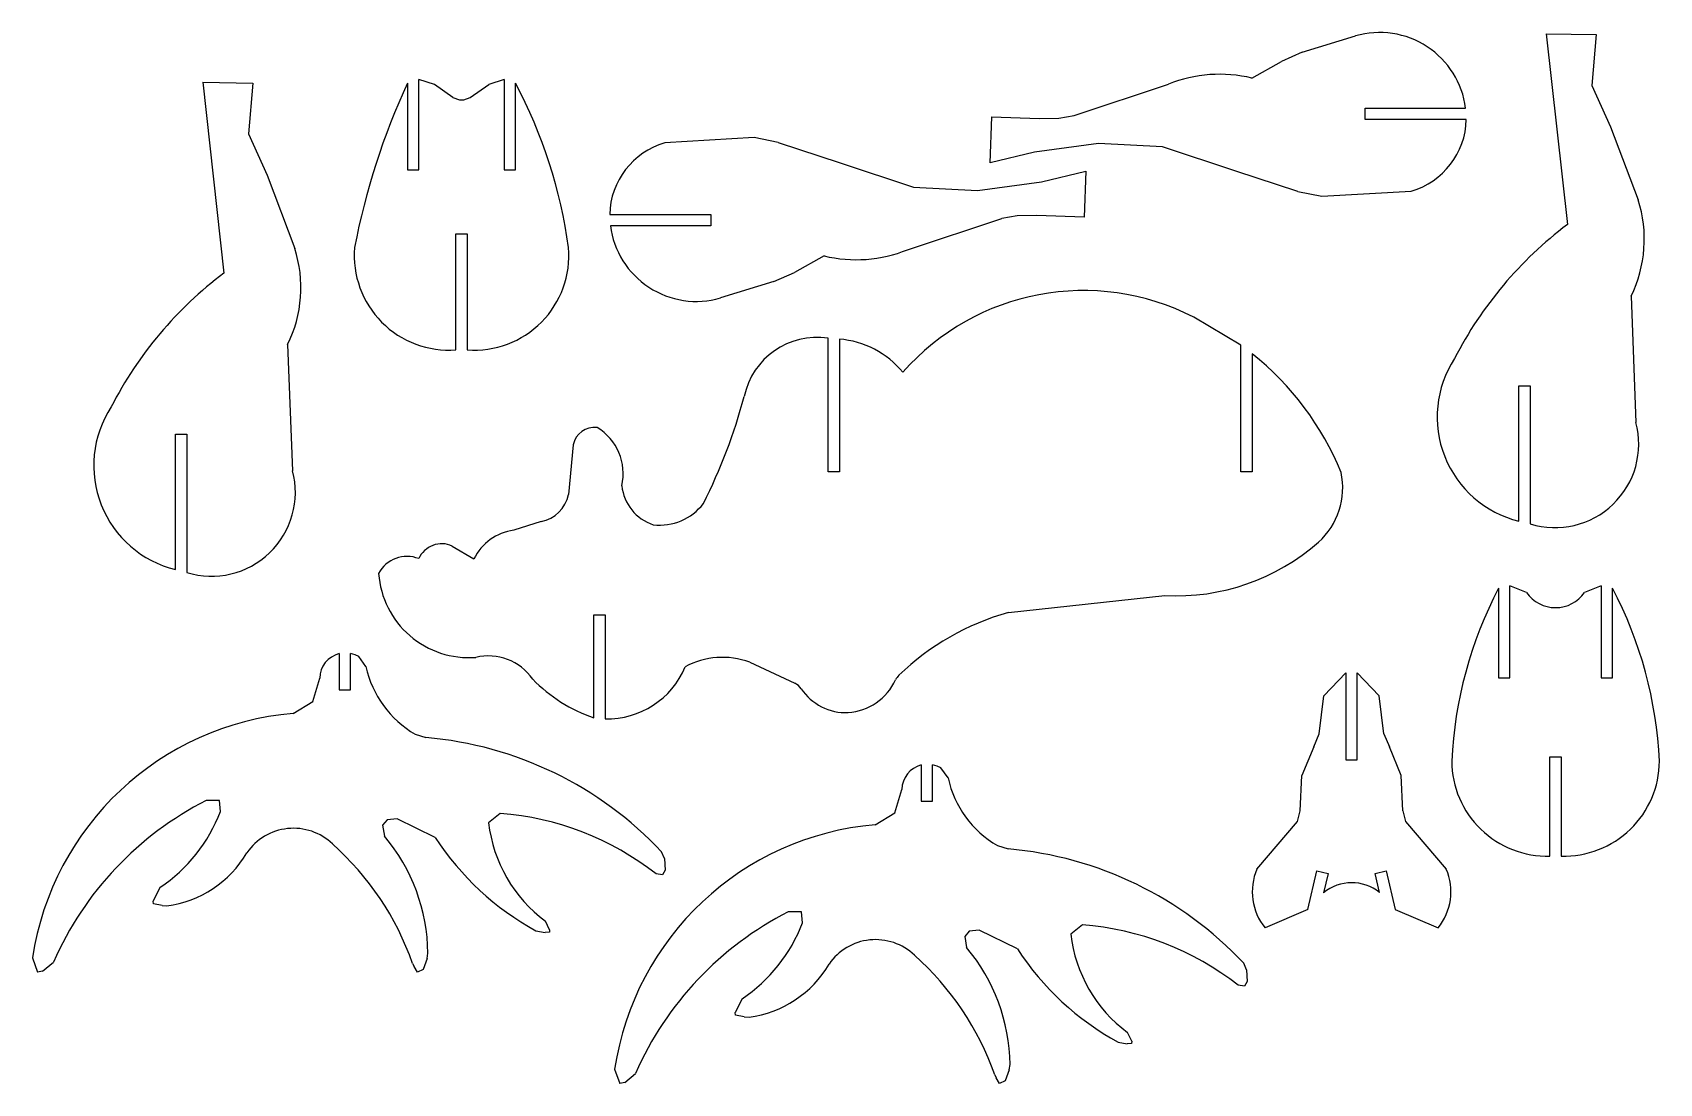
# Model space of a CAD drawing. Extents: x 0 to 316, y 0 to 204.
import ezdxf

# ---------------------------------------------------------------- set-up
doc = ezdxf.new("R2010")
doc.units = 0
doc.layers.get('0').update_dxf_attribs({"linetype": 'CONTINUOUS'})

msp = doc.modelspace()

# ---------------------------------------------------------------- linework, layer by layer
for p, q in [((246.37528, 200.02614), (256.71292, 203.19854)), ((293.69814, 203.63706), (297.81645, 166.60682)), ((293.69814, 203.63706), (303.41157, 203.46813)), ((303.41157, 203.46813), (302.56783, 193.59625)), ((246.37528, 200.02614), (242.32775, 198.27549)), ((236.62375, 195.01944), (242.32775, 198.27549)), ((33.04735, 194.22375), (37.16566, 157.19351)), ((33.04735, 194.22375), (42.76078, 194.05482)), ((42.76078, 194.05482), (41.91704, 184.18294)), ((72.8044, 194.0677), (72.8044, 177.21063)), ((78.01466, 193.7888), (75.0044, 194.75348)), ((75.0044, 177.21063), (75.0044, 194.75348)), ((81.5803, 191.24192), (78.01467, 193.7888)), ((84.9741, 191.24192), (88.53973, 193.7888)), ((91.55, 194.75348), (88.53974, 193.7888)), ((91.55, 194.75348), (91.55, 177.21063)), ((93.75, 177.21063), (93.75, 194.0677)), ((202.14233, 187.74438), (220.42375, 193.83819)), ((302.56782, 193.59625), (306.19595, 185.58063)), ((81.5803, 191.24192), (82.85902, 190.83213)), ((82.85902, 190.83213), (83.69538, 190.83213)), ((83.69538, 190.83213), (84.9741, 191.24192)), ((185.83, 178.56632), (186.1675, 187.51007)), ((186.1675, 187.51007), (195.36438, 187.17257)), ((195.36438, 187.17257), (199.13876, 187.23247)), ((199.13876, 187.23247), (202.14234, 187.74438)), ((258.59688, 186.99812), (258.59688, 189.19812)), ((258.59688, 189.19812), (278.08908, 189.19812)), ((278.20923, 186.99812), (258.59688, 186.99812)), ((41.91703, 184.18294), (45.54516, 176.16732)), ((140.07496, 183.47542), (122.72422, 182.44735)), ((144.73291, 182.53947), (140.07496, 183.47542)), ((306.19595, 185.58063), (311.55376, 171.40563)), ((144.73292, 182.53947), (156.72735, 178.59985)), ((194.43625, 180.67569), (185.83, 178.56632)), ((206.83938, 182.36319), (194.43625, 180.67569)), ((219.2425, 181.68819), (206.83938, 182.36319)), ((233.50188, 176.96319), (219.2425, 181.68819)), ((72.8044, 177.21063), (75.0044, 177.21063)), ((91.55, 177.21063), (93.75, 177.21063)), ((156.72735, 178.59985), (170.98673, 173.87485)), ((195.79298, 174.88735), (204.39923, 176.99672)), ((204.39923, 176.99672), (204.06173, 168.05297)), ((245.49631, 173.02357), (233.50188, 176.96319)), ((45.54516, 176.16732), (50.90297, 161.99232)), ((170.98673, 173.87485), (183.38985, 173.19985)), ((183.38985, 173.19985), (195.79298, 174.88735)), ((245.49632, 173.02357), (250.15427, 172.08762)), ((250.15427, 172.08762), (267.50501, 173.11569)), ((112.02, 168.56492), (131.63235, 168.56492)), ((131.63235, 168.56492), (131.63235, 166.36492)), ((169.80548, 161.72485), (188.0869, 167.81866)), ((191.09047, 168.33056), (188.08689, 167.81865)), ((194.86485, 168.39047), (191.09047, 168.33056)), ((204.06173, 168.05297), (194.86485, 168.39047)), ((82.1772, 142.29381), (82.1772, 164.83213)), ((82.1772, 164.83213), (84.3772, 164.83213)), ((84.3772, 164.83213), (84.3772, 142.30281)), ((131.63235, 166.36492), (112.14015, 166.36492)), ((153.60548, 160.5436), (147.90148, 157.28755)), ((143.85395, 155.5369), (133.51631, 152.3645)), ((143.85395, 155.5369), (147.90148, 157.28755)), ((310.18266, 152.73765), (311.13188, 128.24254)), ((234.46547, 143.23605), (225.335, 148.62438)), ((49.53187, 143.32434), (50.48109, 118.82923)), ((154.36993, 118.65875), (154.36993, 144.57028)), ((156.56993, 144.3919), (156.56993, 118.65875)), ((234.46547, 118.65875), (234.46547, 143.23605)), ((236.66547, 141.56364), (236.66547, 118.65875)), ((288.41079, 109.08787), (288.41079, 135.34028)), ((288.41079, 135.34028), (290.61079, 135.34028)), ((290.61079, 135.34028), (290.61079, 108.53331)), ((27.76, 125.92697), (29.96, 125.92697)), ((27.76, 99.67456), (27.76, 125.92697)), ((29.96, 125.92697), (29.96, 99.12)), ((104.91605, 123.87926), (103.9932, 114.26793)), ((156.56993, 118.65875), (154.36993, 118.65875)), ((236.66547, 118.65875), (234.46547, 118.65875)), ((98.71977, 108.99449), (93.386, 107.29413)), ((81.47563, 104.24313), (85.6775, 101.74563)), ((284.48602, 96.09896), (284.48602, 78.66186)), ((289.91897, 95.26146), (286.68601, 96.50346)), ((286.68602, 78.66186), (286.68602, 96.50346)), ((304.38393, 96.50346), (301.15097, 95.26146)), ((304.38392, 96.50346), (304.38392, 78.66186)), ((306.58392, 78.66186), (306.58392, 96.09896)), ((189.37015, 91.35485), (219.74517, 94.62439)), ((108.93656, 90.87817), (111.13656, 90.87817)), ((108.93656, 70.93306), (108.93656, 90.87817)), ((111.13656, 90.87817), (111.13656, 70.72817)), ((59.53659, 83.37329), (59.53659, 76.32169)), ((61.73659, 76.32169), (61.73659, 83.42501)), ((62.6366, 83.15397), (61.73659, 83.425)), ((63.33489, 82.80546), (62.63659, 83.15398)), ((64.72654, 80.86616), (63.3349, 82.80546)), ((139.178, 81.70893), (147.9411, 77.612)), ((254.85292, 79.63114), (250.58532, 75.1644)), ((254.85292, 79.63114), (254.85292, 62.74361)), ((261.32052, 75.1644), (257.05292, 79.63114)), ((257.05292, 62.74361), (257.05292, 79.63114)), ((54.38701, 74.07136), (55.75186, 78.60364)), ((59.53659, 76.32169), (61.73659, 76.32169)), ((284.48602, 78.66186), (286.68602, 78.66186)), ((304.38392, 78.66186), (306.58392, 78.66186)), ((50.60017, 71.783), (54.38702, 74.07136)), ((249.66347, 67.78959), (250.58532, 75.1644)), ((262.24237, 67.78959), (261.32052, 75.1644)), ((74.29159, 67.73789), (76.37067, 67.08323)), ((248.62546, 65.31023), (249.66347, 67.78959)), ((262.24237, 67.78959), (263.28038, 65.31023)), ((248.62546, 65.31023), (246.30043, 59.7177)), ((265.60541, 59.7177), (263.28038, 65.31023)), ((294.43497, 63.38146), (296.63497, 63.38146)), ((294.43497, 44.10803), (294.43497, 63.38146)), ((296.63497, 63.38146), (296.63497, 44.10803)), ((172.47659, 61.77329), (172.47659, 54.72169)), ((174.67659, 54.72169), (174.67659, 61.82501)), ((175.5766, 61.55397), (174.67659, 61.825)), ((176.27489, 61.20546), (175.57659, 61.55398)), ((177.66654, 59.26616), (176.2749, 61.20546)), ((254.85292, 62.74361), (257.05292, 62.74361)), ((167.32701, 52.47136), (168.69186, 57.00364)), ((246.00701, 52.86595), (246.30042, 59.7177)), ((265.89883, 52.86595), (265.60542, 59.7177)), ((36.29601, 54.86063), (33.73101, 54.86063)), ((36.49851, 52.76813), (36.29601, 54.86063)), ((172.47659, 54.72169), (174.67659, 54.72169)), ((68.81049, 51.14867), (67.94649, 50.07731)), ((70.78041, 51.32147), (68.81049, 51.14867)), ((78.17626, 47.69268), (70.78042, 51.32148)), ((90.78201, 52.34963), (88.51401, 50.56763)), ((163.54017, 50.183), (167.32702, 52.47136)), ((237.58212, 41.5548), (245.46432, 50.8054)), ((245.46432, 50.80541), (246.00701, 52.86595)), ((265.89883, 52.86595), (266.44152, 50.80541)), ((266.44152, 50.8054), (274.32372, 41.5548)), ((67.94649, 50.07731), (68.32665, 47.96915)), ((122.62733, 43.63684), (122.09033, 44.89477)), ((187.23159, 46.13789), (189.31067, 45.48323)), ((122.75001, 41.38763), (122.26401, 40.46963)), ((122.62733, 43.63684), (122.75001, 41.38763)), ((247.47705, 33.73727), (249.24202, 41.21434)), ((249.24202, 41.21434), (251.38318, 40.70892)), ((260.52266, 40.70892), (262.66382, 41.21434)), ((262.66382, 41.21434), (264.42879, 33.73727)), ((24.76062, 38.01106), (23.43971, 35.34531)), ((122.26401, 40.46963), (121.02201, 40.63163)), ((251.38318, 40.70892), (250.50094, 36.97143)), ((261.38964, 37.03608), (260.52266, 40.70892)), ((23.47101, 34.81313), (23.43971, 35.34531)), ((25.18212, 34.4923), (23.47101, 34.81313)), ((25.18212, 34.49229), (26.12071, 34.46581)), ((149.23601, 33.26063), (146.67101, 33.26063)), ((149.43851, 31.16813), (149.23601, 33.26063)), ((247.47705, 33.73727), (239.18052, 30.15)), ((264.42879, 33.73727), (272.72532, 30.15)), ((97.69602, 29.5939), (99.50307, 29.24418)), ((100.34001, 29.34563), (99.50307, 29.24418)), ((100.35572, 29.78527), (99.55121, 31.46097)), ((100.35572, 29.78526), (100.34001, 29.34563)), ((181.75049, 29.54867), (180.88649, 28.47731)), ((180.88649, 28.47731), (181.26665, 26.36915)), ((183.72041, 29.72147), (181.75049, 29.54867)), ((191.11626, 26.09268), (183.72042, 29.72148)), ((203.72201, 30.74963), (201.45401, 28.96763)), ((76.57047, 24.22893), (76.74297, 25.26821)), ((0.03339, 24.35798), (1.01351, 21.58509)), ((1.9901, 21.79739), (4.10058, 23.52486)), ((73.76892, 23.2587), (74.05451, 22.66542)), ((74.72039, 21.6), (74.05451, 22.66542)), ((75.81726, 22.10625), (74.72039, 21.6)), ((76.57047, 24.22892), (75.81726, 22.10625)), ((235.56733, 22.03684), (235.03033, 23.29477)), ((1.99009, 21.79739), (1.01351, 21.58509)), ((235.20401, 18.86963), (233.96201, 19.03163)), ((235.69001, 19.78763), (235.20401, 18.86963)), ((235.56733, 22.03684), (235.69001, 19.78763)), ((137.70062, 16.41106), (136.37971, 13.74531)), ((136.41101, 13.21313), (136.37971, 13.74531)), ((138.12212, 12.8923), (136.41101, 13.21313)), ((138.12212, 12.89229), (139.06071, 12.86581)), ((213.29572, 8.18527), (212.49121, 9.86097)), ((210.63602, 7.9939), (212.44307, 7.64418)), ((213.28001, 7.74563), (212.44307, 7.64418)), ((213.29572, 8.18526), (213.28001, 7.74563)), ((189.51047, 2.62893), (189.68297, 3.66821)), ((112.97339, 2.75798), (113.95351, -0.01491)), ((114.93009, 0.19739), (113.95351, -0.01491)), ((114.9301, 0.19739), (117.04058, 1.92486)), ((186.70892, 1.6587), (186.99451, 1.06542)), ((187.66039, 0), (186.99451, 1.06542)), ((188.75726, 0.50625), (187.66039, 0)), ((189.51047, 2.62892), (188.75726, 0.50625))]:
    msp.add_line(p, q)
for centre, radius, start, end in [((261.39589, 187.02958), 16.83346, 7.4015927, 106.1524522), ((230.35899, 169.25976), 26.51053, 76.3310199, 112.0098384), ((196.06182, 136.71697), 135.94667, 155.0477976, 169.2140277), ((7.58437, 148.67519), 97.39094, 7.9576676, 27.7804988), ((263.44749, 187.31231), 14.76508, 285.9503584, 358.7806576), ((126.78174, 168.25073), 14.76508, 105.9503584, 178.7806576), ((287.83239, 163.76355), 24.92198, 333.7418419, 17.8568648), ((128.83334, 168.53346), 16.83346, 187.4015927, 286.1524522), ((343.68926, 105.74624), 76.21235, 127.0066576, 152.7557222), ((27.1816, 154.35024), 24.92198, 333.7418419, 17.8568648), ((80.82962, 160.62142), 18.37708, 175.2032375, 274.2052399), ((85.73609, 160.61852), 18.36605, 265.7568517, 4.8086998), ((159.87024, 186.30328), 26.51053, 256.3310199, 292.0098384), ((83.03847, 96.33293), 76.21235, 127.0066576, 152.7557222), ((203.94893, 107.13638), 46.67567, 62.7299792, 138.6515729), ((152.22725, 130.30438), 14.42591, 81.4582562, 168.2086117), ((155.00681, 126.31924), 18.14014, 39.9692544, 85.056743), ((200.92415, 96.8305), 57.25815, 22.2544425, 51.375504), ((293.35003, 129.28347), 20.79083, 146.9074557, 256.2569446), ((32.60236, 161.55531), 109.23381, 333.3080187, 344.9830468), ((32.69924, 119.87016), 20.79083, 146.9074557, 256.2569446), ((109.13481, 122.94493), 4.32098, 84.1941719, 167.512254), ((104.14856, 118.26855), 10.48651, 347.2199257, 58.8571213), ((295.41836, 124.06551), 16.25922, 252.8014884, 14.8863294), ((34.76757, 114.6522), 16.25922, 252.8014884, 14.8863294), ((239.98377, 115.55589), 14.24425, 312.1929658, 11.9913841), ((97.48053, 115.50715), 6.62952, 280.7735278, 349.2266419), ((123.19309, 116.79892), 8.85869, 185.5065762, 252.1162222), ((121.69582, 119.01465), 10.71641, 263.4462502, 322.4813064), ((79.44291, 99.79174), 4.89355, 65.4562676, 155.8188285), ((94.74435, 97.27805), 10.10777, 97.7231596, 153.7687881), ((221.85524, 136.55334), 41.98202, 267.1190134, 311.2767254), ((72.69553, 96.0011), 6.22872, 68.4960993, 152.2126179), ((84.71919, 100.17404), 17.57998, 184.1399829, 274.2822064), ((355.80742, 58.73442), 80.51616, 152.3504277, 177.3096606), ((295.53497, 99.08613), 6.79467, 214.2560759, 325.7439241), ((235.26252, 58.73442), 80.51616, 2.6903394, 27.6495723), ((203.07664, 42.84028), 50.41359, 105.7762137, 133.903757), ((60.75122, 78.52306), 5, 104.0591723, 179.0766957), ((88.48453, 72.48011), 10.45478, 34.6505382, 103.5678093), ((133.91746, 67.39805), 15.24712, 69.8170642, 118.4664987), ((84.35304, 85.11711), 20.08158, 192.2210622, 239.9319201), ((111.54945, 87.07456), 16.35161, 268.5531216, 337.4418025), ((170.19774, 77.00204), 3, 133.903757, 154.835148), ((118.51499, 99.207), 29.85233, 224.121382, 251.2850534), ((146.67054, 74.89434), 3, 33.9177945, 64.9429481), ((157.89659, 82.443), 10.52799, 213.9177945, 272.0456804), ((157.42259, 83.004), 11.11481, 274.3849665, 334.835148), ((55.36346, 16.0333), 55.95281, 94.8835285, 171.4437459), ((70.32867, -3.56367), 70.9048, 43.1122287, 85.1117271), ((173.69122, 56.92306), 5, 104.0591723, 179.0766957), ((293.88998, 62.61022), 18.51022, 180.2987654, 271.6871832), ((297.17996, 62.61022), 18.51022, 268.3128168, 359.7012346), ((197.29304, 63.51711), 20.08158, 192.2210622, 239.9319201), ((62.59034, -2.10497), 63.85876, 116.8672194, 156.3372773), ((7.34905, 63.9071), 31.20526, 303.9154784, 339.0864839), ((116.19025, 53.81392), 27.86598, 186.689951, 233.3368168), ((86.66851, -3.14421), 55.64609, 51.8766182, 85.7606837), ((50.66161, 38.52196), 10.96387, 46.4194901, 145.4767466), ((40.75304, 24.83566), 35.99254, 0.688584, 39.9957022), ((124.17928, 77.73201), 54.94216, 213.143979, 241.1825222), ((168.30346, -5.5667), 55.95281, 94.8835285, 171.4437459), ((23.40536, 55.40968), 21.11916, 277.3871298, 329.6407495), ((20.86945, 4.62509), 56.08534, 19.404602, 48.244312), ((183.26867, -25.16367), 70.9048, 43.1122287, 85.1117271), ((247.78538, 37.17039), 11.10538, 156.7464753, 219.2097452), ((264.12046, 37.17039), 11.10538, 320.7902548, 23.2535247), ((255.98532, 30.26215), 8.66562, 51.4167692, 129.2636204), ((175.53034, -23.70497), 63.85876, 116.8672194, 156.3372773), ((120.28905, 42.3071), 31.20526, 303.9154784, 339.0864839), ((229.13025, 32.21392), 27.86598, 186.689951, 233.3368168), ((199.60851, -24.74421), 55.64609, 51.8766182, 85.7606837), ((163.60161, 16.92196), 10.96387, 46.4194901, 145.4767466), ((153.69304, 3.23566), 35.99254, 0.688584, 39.9957022), ((237.11928, 56.13201), 54.94216, 213.143979, 241.1825222), ((136.34536, 33.80968), 21.11916, 277.3871298, 329.6407495), ((133.80945, -16.97491), 56.08534, 19.404602, 48.244312)]:
    msp.add_arc(centre, radius, start, end)

doc.saveas('drawing.dxf')
